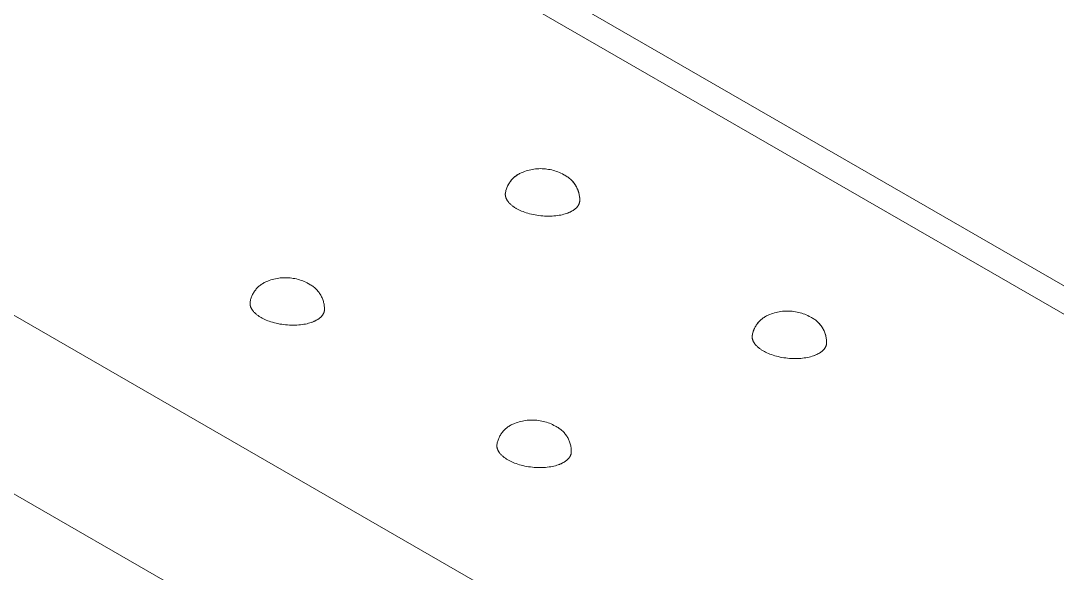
# Model space of a CAD drawing. Header units: inches. Extents: x -9 to 187, y -3 to 135.
# Drawn here: x 169.53 to 176.19, y 45.23 to 48.79 of the extents above; entities that cross this region are included whole.
import ezdxf

# ---------------------------------------------------------------- set-up
doc = ezdxf.new("R2010")
doc.units = ezdxf.units.IN
doc.layers.add('ZANO_R', color=7, linetype='Continuous', lineweight=0)

msp = doc.modelspace()

# ---------------------------------------------------------------- linework, layer by layer
at = {"layer": 'ZANO_R'}
for p, q in [((152.40621, 60.84104), (179.415, 45.24751)), ((179.2883, 45.13753), (152.27951, 60.73106)), ((148.39126, 59.07503), (175.40004, 43.4815)), ((148.21843, 58.02601), (175.22721, 42.43248)), ((172.77013, 47.81878), (172.78002, 47.82218)), ((172.77013, 47.81878), (172.78002, 47.82218)), ((172.78002, 47.82218), (172.79003, 47.82524)), ((172.78002, 47.82218), (172.79003, 47.82524)), ((172.79003, 47.82524), (172.80014, 47.82795)), ((172.79003, 47.82524), (172.80014, 47.82795)), ((172.80014, 47.82795), (172.81034, 47.8303)), ((172.80014, 47.82795), (172.81034, 47.8303)), ((172.81034, 47.8303), (172.82061, 47.83231)), ((172.81034, 47.8303), (172.82061, 47.83231)), ((172.82061, 47.83231), (172.83094, 47.83396)), ((172.82061, 47.83231), (172.83094, 47.83396)), ((172.83094, 47.83396), (172.84132, 47.83525)), ((172.83094, 47.83396), (172.84132, 47.83525)), ((172.84132, 47.83525), (172.85175, 47.83619)), ((172.84132, 47.83525), (172.85175, 47.83619)), ((172.85175, 47.83619), (172.8622, 47.83677)), ((172.85175, 47.83619), (172.8622, 47.83677)), ((172.8622, 47.83677), (172.87266, 47.83698)), ((172.8622, 47.83677), (172.87266, 47.83698)), ((172.87266, 47.83698), (172.88312, 47.83684)), ((172.87266, 47.83698), (172.88312, 47.83684)), ((172.88312, 47.83684), (172.89357, 47.83633)), ((172.88312, 47.83684), (172.89357, 47.83633)), ((172.89357, 47.83633), (172.904, 47.83547)), ((172.89357, 47.83633), (172.904, 47.83547)), ((172.904, 47.83547), (172.9144, 47.83424)), ((172.904, 47.83547), (172.9144, 47.83424)), ((172.9144, 47.83424), (172.92474, 47.83266)), ((172.9144, 47.83424), (172.92474, 47.83266)), ((172.92474, 47.83266), (172.93502, 47.83072)), ((172.92474, 47.83266), (172.93502, 47.83072)), ((172.93502, 47.83072), (172.94523, 47.82843)), ((172.93502, 47.83072), (172.94523, 47.82843)), ((172.94523, 47.82843), (172.95536, 47.82579)), ((172.94523, 47.82843), (172.95536, 47.82579)), ((172.95536, 47.82579), (172.96539, 47.82281)), ((172.95536, 47.82579), (172.96539, 47.82281)), ((172.96539, 47.82281), (172.97531, 47.81948)), ((172.96539, 47.82281), (172.97531, 47.81948)), ((172.67585, 47.75013), (172.67936, 47.75502)), ((172.67617, 47.75058), (172.67968, 47.75542)), ((172.67936, 47.75502), (172.68304, 47.75978)), ((172.67968, 47.75542), (172.68335, 47.76015)), ((172.68304, 47.75978), (172.68688, 47.76441)), ((172.68335, 47.76015), (172.68718, 47.76474)), ((172.68688, 47.76441), (172.69087, 47.76891)), ((172.68718, 47.76474), (172.69117, 47.76921)), ((172.69087, 47.76891), (172.69502, 47.77326)), ((172.69117, 47.76921), (172.69531, 47.77353)), ((172.69502, 47.77326), (172.69931, 47.77747)), ((172.69531, 47.77353), (172.69959, 47.77771)), ((172.69931, 47.77747), (172.70375, 47.78153)), ((172.69959, 47.77771), (172.70402, 47.78174)), ((172.70375, 47.78153), (172.70833, 47.78544)), ((172.70402, 47.78174), (172.70857, 47.78562)), ((172.70833, 47.78544), (172.71303, 47.78919)), ((172.70857, 47.78562), (172.71326, 47.78934)), ((172.71303, 47.78919), (172.71787, 47.79277)), ((172.71326, 47.78934), (172.71808, 47.79289)), ((172.71787, 47.79277), (172.72282, 47.79618)), ((172.71808, 47.79289), (172.72301, 47.79628)), ((172.72282, 47.79618), (172.72789, 47.79942)), ((172.72301, 47.79628), (172.72805, 47.7995)), ((172.72789, 47.79942), (172.73306, 47.80249)), ((172.72805, 47.7995), (172.7332, 47.80255)), ((172.73306, 47.80249), (172.73834, 47.80537)), ((172.7332, 47.80255), (172.73846, 47.80542)), ((172.73834, 47.80537), (172.74372, 47.80807)), ((172.73846, 47.80542), (172.7438, 47.8081)), ((172.74372, 47.80807), (172.74918, 47.81059)), ((172.7438, 47.8081), (172.74924, 47.81061)), ((172.74918, 47.81059), (172.75473, 47.81291)), ((172.74924, 47.81061), (172.75476, 47.81292)), ((172.75473, 47.81291), (172.76035, 47.81505)), ((172.75476, 47.81292), (172.76035, 47.81505)), ((172.76035, 47.81505), (172.77013, 47.81878)), ((172.76035, 47.81505), (172.77013, 47.81878)), ((172.97531, 47.81948), (172.98511, 47.81581)), ((172.97531, 47.81948), (172.98511, 47.81581)), ((172.98511, 47.81581), (172.99478, 47.8118)), ((172.98511, 47.81581), (172.99478, 47.8118)), ((172.99478, 47.8118), (173.0043, 47.80746)), ((172.99478, 47.8118), (173.0043, 47.80746)), ((173.0043, 47.80746), (173.01367, 47.8028)), ((173.0043, 47.80746), (173.01367, 47.8028)), ((173.01367, 47.8028), (173.02287, 47.79782)), ((173.01367, 47.8028), (173.02287, 47.79782)), ((173.02287, 47.79782), (173.02853, 47.79493)), ((173.02287, 47.79782), (173.02847, 47.79495)), ((173.02847, 47.79495), (173.03397, 47.79189)), ((173.02853, 47.79493), (173.03409, 47.79184)), ((173.03397, 47.79189), (173.03936, 47.78864)), ((173.03409, 47.79184), (173.03954, 47.78856)), ((173.03936, 47.78864), (173.04463, 47.78521)), ((173.03954, 47.78856), (173.04486, 47.7851)), ((173.04463, 47.78521), (173.04979, 47.7816)), ((173.04486, 47.7851), (173.05007, 47.78145)), ((173.04979, 47.7816), (173.05481, 47.77782)), ((173.05007, 47.78145), (173.05514, 47.77762)), ((173.05481, 47.77782), (173.0597, 47.77386)), ((173.05514, 47.77762), (173.06008, 47.77361)), ((173.0597, 47.77386), (173.06446, 47.76974)), ((173.06008, 47.77361), (173.06487, 47.76944)), ((173.06446, 47.76974), (173.06907, 47.76546)), ((173.06487, 47.76944), (173.06952, 47.7651)), ((173.06907, 47.76546), (173.07353, 47.76102)), ((173.06952, 47.7651), (173.07401, 47.7606)), ((173.07353, 47.76102), (173.07783, 47.75643)), ((173.07401, 47.7606), (173.07834, 47.75595)), ((173.07783, 47.75643), (173.08197, 47.7517)), ((173.07834, 47.75595), (173.08251, 47.75115)), ((172.64796, 47.68411), (172.64922, 47.68999)), ((172.6481, 47.68502), (172.64938, 47.69086)), ((172.64922, 47.68999), (172.65068, 47.69582)), ((172.64938, 47.69086), (172.65087, 47.69666)), ((172.65068, 47.69582), (172.65233, 47.70161)), ((172.65087, 47.69666), (172.65255, 47.7024)), ((172.65233, 47.70161), (172.65419, 47.70733)), ((172.65255, 47.7024), (172.65443, 47.70808)), ((172.65419, 47.70733), (172.65624, 47.71298)), ((172.65443, 47.70808), (172.6565, 47.7137)), ((172.65624, 47.71298), (172.65848, 47.71856)), ((172.6565, 47.7137), (172.65876, 47.71924)), ((172.65848, 47.71856), (172.66092, 47.72407)), ((172.65876, 47.71924), (172.66121, 47.7247)), ((172.66092, 47.72407), (172.66354, 47.72948)), ((172.66121, 47.7247), (172.66384, 47.73007)), ((172.66354, 47.72948), (172.66635, 47.7348)), ((172.66384, 47.73007), (172.66666, 47.73535)), ((172.66635, 47.7348), (172.66934, 47.74002)), ((172.66666, 47.73535), (172.66965, 47.74054)), ((172.66934, 47.74002), (172.67251, 47.74513)), ((172.66965, 47.74054), (172.67283, 47.74561)), ((172.67251, 47.74513), (172.67585, 47.75013)), ((172.67283, 47.74561), (172.67617, 47.75058)), ((173.08197, 47.7517), (173.08595, 47.74682)), ((173.08251, 47.75115), (173.0865, 47.7462)), ((173.08595, 47.74682), (173.08976, 47.74181)), ((173.0865, 47.7462), (173.09032, 47.74112)), ((173.08976, 47.74181), (173.09339, 47.73668)), ((173.09032, 47.74112), (173.09397, 47.73591)), ((173.09339, 47.73668), (173.09685, 47.73142)), ((173.09397, 47.73591), (173.09742, 47.73058)), ((173.09685, 47.73142), (173.10012, 47.72604)), ((173.09742, 47.73058), (173.10069, 47.72513)), ((173.10012, 47.72604), (173.1032, 47.72056)), ((173.10069, 47.72513), (173.10377, 47.71957)), ((173.1032, 47.72056), (173.1061, 47.71497)), ((173.10377, 47.71957), (173.10665, 47.7139)), ((173.1061, 47.71497), (173.1088, 47.70929)), ((173.10665, 47.7139), (173.10933, 47.70814)), ((173.1088, 47.70929), (173.1113, 47.70352)), ((173.10933, 47.70814), (173.11181, 47.70228)), ((173.1113, 47.70352), (173.1136, 47.69766)), ((173.11181, 47.70228), (173.11409, 47.69635)), ((173.1136, 47.69766), (173.1157, 47.69173)), ((173.11409, 47.69635), (173.11615, 47.69034)), ((173.1157, 47.69173), (173.1176, 47.68573)), ((173.11615, 47.69034), (173.11801, 47.68426)), ((172.64658, 47.67156), (172.64659, 47.67322)), ((172.64661, 47.6699), (172.64658, 47.67156)), ((172.64659, 47.67322), (172.64665, 47.67488)), ((172.64669, 47.66823), (172.64661, 47.6699)), ((172.64665, 47.67488), (172.64676, 47.67654)), ((172.64681, 47.66656), (172.64669, 47.66823)), ((172.64676, 47.67654), (172.64691, 47.67818)), ((172.64698, 47.66489), (172.64681, 47.66656)), ((172.64691, 47.67818), (172.64796, 47.68411)), ((172.6472, 47.66321), (172.64698, 47.66489)), ((172.64701, 47.67913), (172.6481, 47.68502)), ((172.64746, 47.66153), (172.6472, 47.66321)), ((172.64776, 47.65986), (172.64746, 47.66153)), ((172.64811, 47.65818), (172.64776, 47.65986)), ((172.64851, 47.6565), (172.64811, 47.65818)), ((172.64895, 47.65483), (172.64851, 47.6565)), ((172.64943, 47.65315), (172.64895, 47.65483)), ((172.64996, 47.65148), (172.64943, 47.65315)), ((172.65053, 47.64981), (172.64996, 47.65148)), ((172.65115, 47.64814), (172.65053, 47.64981)), ((172.65181, 47.64648), (172.65115, 47.64814)), ((172.65251, 47.64482), (172.65181, 47.64648)), ((172.65326, 47.64316), (172.65251, 47.64482)), ((172.65405, 47.6415), (172.65326, 47.64316)), ((172.65487, 47.63986), (172.65405, 47.6415)), ((172.65574, 47.63821), (172.65487, 47.63986)), ((172.65666, 47.63658), (172.65574, 47.63821)), ((172.65761, 47.63495), (172.65666, 47.63658)), ((172.6586, 47.63332), (172.65761, 47.63495)), ((172.65963, 47.6317), (172.6586, 47.63332)), ((172.6607, 47.63009), (172.65963, 47.6317)), ((172.6618, 47.62849), (172.6607, 47.63009)), ((172.66295, 47.6269), (172.6618, 47.62849)), ((172.66413, 47.62531), (172.66295, 47.6269)), ((172.6666, 47.62217), (172.66413, 47.62531)), ((172.66921, 47.61907), (172.6666, 47.62217)), ((173.1176, 47.68573), (173.11928, 47.67967)), ((173.11801, 47.68426), (173.11965, 47.67812)), ((173.11928, 47.67967), (173.12076, 47.67356)), ((173.11965, 47.67812), (173.12107, 47.67192)), ((173.12076, 47.67356), (173.12203, 47.66739)), ((173.12107, 47.67192), (173.12228, 47.66568)), ((173.12203, 47.66739), (173.12308, 47.66119)), ((173.12228, 47.66568), (173.12327, 47.6594)), ((173.12308, 47.66119), (173.12392, 47.65495)), ((173.12327, 47.6594), (173.12404, 47.65309)), ((173.12402, 47.622), (173.12372, 47.62059)), ((173.12392, 47.65495), (173.12454, 47.64869)), ((173.1243, 47.62342), (173.12402, 47.622)), ((173.12404, 47.65309), (173.12459, 47.64676)), ((173.12453, 47.62484), (173.1243, 47.62342)), ((173.12474, 47.62627), (173.12453, 47.62484)), ((173.12454, 47.64869), (173.12495, 47.64242)), ((173.12459, 47.64676), (173.12492, 47.64041)), ((173.12491, 47.6277), (173.12474, 47.62627)), ((173.12502, 47.63405), (173.12491, 47.6277)), ((173.12492, 47.64041), (173.12502, 47.63405)), ((173.12495, 47.64242), (173.12514, 47.63613)), ((173.12514, 47.63613), (173.12512, 47.62983)), ((172.67196, 47.616), (172.66921, 47.61907)), ((172.67483, 47.61299), (172.67196, 47.616)), ((172.67783, 47.61001), (172.67483, 47.61299)), ((172.68095, 47.60709), (172.67783, 47.61001)), ((172.68418, 47.60422), (172.68095, 47.60709)), ((172.68752, 47.6014), (172.68418, 47.60422)), ((172.69096, 47.59863), (172.68752, 47.6014)), ((172.6945, 47.59592), (172.69096, 47.59863)), ((172.69813, 47.59327), (172.6945, 47.59592)), ((172.70183, 47.59068), (172.69813, 47.59327)), ((172.70562, 47.58815), (172.70183, 47.59068)), ((172.70948, 47.58568), (172.70562, 47.58815)), ((172.7134, 47.58327), (172.70948, 47.58568)), ((172.71739, 47.58092), (172.7134, 47.58327)), ((172.72513, 47.57662), (172.71739, 47.58092)), ((172.73334, 47.57239), (172.72513, 47.57662)), ((172.742, 47.56827), (172.73334, 47.57239)), ((172.75112, 47.56427), (172.742, 47.56827)), ((172.76068, 47.5604), (172.75112, 47.56427)), ((172.77065, 47.5567), (172.76068, 47.5604)), ((172.78102, 47.55318), (172.77065, 47.5567)), ((173.05585, 47.55483), (173.05206, 47.55325)), ((173.05929, 47.55634), (173.05585, 47.55483)), ((173.06269, 47.5579), (173.05929, 47.55634)), ((173.06604, 47.55952), (173.06269, 47.5579)), ((173.06934, 47.56119), (173.06604, 47.55952)), ((173.07258, 47.56292), (173.06934, 47.56119)), ((173.07576, 47.5647), (173.07258, 47.56292)), ((173.07887, 47.56654), (173.07576, 47.5647)), ((173.08192, 47.56843), (173.07887, 47.56654)), ((173.08489, 47.57038), (173.08192, 47.56843)), ((173.08778, 47.57238), (173.08489, 47.57038)), ((173.09059, 47.57443), (173.08778, 47.57238)), ((173.09332, 47.57653), (173.09059, 47.57443)), ((173.09596, 47.57869), (173.09332, 47.57653)), ((173.09851, 47.58089), (173.09596, 47.57869)), ((173.10096, 47.58315), (173.09851, 47.58089)), ((173.10331, 47.58545), (173.10096, 47.58315)), ((173.10556, 47.58781), (173.10331, 47.58545)), ((173.1077, 47.59021), (173.10556, 47.58781)), ((173.10873, 47.59142), (173.1077, 47.59021)), ((173.10973, 47.59265), (173.10873, 47.59142)), ((173.11071, 47.59389), (173.10973, 47.59265)), ((173.11165, 47.59513), (173.11071, 47.59389)), ((173.11257, 47.59639), (173.11165, 47.59513)), ((173.11345, 47.59766), (173.11257, 47.59639)), ((173.11431, 47.59894), (173.11345, 47.59766)), ((173.11514, 47.60023), (173.11431, 47.59894)), ((173.11593, 47.60153), (173.11514, 47.60023)), ((173.1167, 47.60284), (173.11593, 47.60153)), ((173.11743, 47.60416), (173.1167, 47.60284)), ((173.11814, 47.60548), (173.11743, 47.60416)), ((173.11881, 47.60682), (173.11814, 47.60548)), ((173.11945, 47.60816), (173.11881, 47.60682)), ((173.12005, 47.60951), (173.11945, 47.60816)), ((173.12063, 47.61087), (173.12005, 47.60951)), ((173.12117, 47.61224), (173.12063, 47.61087)), ((173.12168, 47.61361), (173.12117, 47.61224)), ((173.12215, 47.61499), (173.12168, 47.61361)), ((173.12259, 47.61638), (173.12215, 47.61499)), ((173.123, 47.61778), (173.12259, 47.61638)), ((173.12338, 47.61918), (173.123, 47.61778)), ((173.12372, 47.62059), (173.12338, 47.61918)), ((172.79177, 47.54986), (172.78102, 47.55318)), ((172.80286, 47.54676), (172.79177, 47.54986)), ((172.81426, 47.5439), (172.80286, 47.54676)), ((172.82594, 47.5413), (172.81426, 47.5439)), ((172.83785, 47.53897), (172.82594, 47.5413)), ((172.84994, 47.53693), (172.83785, 47.53897)), ((172.86219, 47.53519), (172.84994, 47.53693)), ((172.87452, 47.53375), (172.86219, 47.53519)), ((172.88691, 47.53264), (172.87452, 47.53375)), ((172.89929, 47.53184), (172.88691, 47.53264)), ((172.91162, 47.53137), (172.89929, 47.53184)), ((172.92385, 47.53123), (172.91162, 47.53137)), ((172.93593, 47.53141), (172.92385, 47.53123)), ((172.94781, 47.5319), (172.93593, 47.53141)), ((172.95946, 47.53271), (172.94781, 47.5319)), ((172.97083, 47.53381), (172.95946, 47.53271)), ((172.98188, 47.53521), (172.97083, 47.53381)), ((172.99259, 47.53687), (172.98188, 47.53521)), ((173.00292, 47.5388), (172.99259, 47.53687)), ((173.01284, 47.54097), (173.00292, 47.5388)), ((173.02234, 47.54336), (173.01284, 47.54097)), ((173.03141, 47.54596), (173.02234, 47.54336)), ((173.04002, 47.54875), (173.03141, 47.54596)), ((173.04415, 47.55021), (173.04002, 47.54875)), ((173.04816, 47.55171), (173.04415, 47.55021)), ((173.05206, 47.55325), (173.04816, 47.55171)), ((171.06803, 47.0843), (171.07274, 47.08805)), ((171.07274, 47.08805), (171.07757, 47.09163)), ((171.07757, 47.09163), (171.08252, 47.09504)), ((171.08252, 47.09504), (171.08759, 47.09828)), ((171.08759, 47.09828), (171.09277, 47.10135)), ((171.09277, 47.10135), (171.09805, 47.10423)), ((171.09805, 47.10423), (171.10342, 47.10694)), ((171.10342, 47.10694), (171.10888, 47.10945)), ((171.10888, 47.10945), (171.11443, 47.11178)), ((171.11443, 47.11178), (171.12006, 47.11391)), ((171.12006, 47.11391), (171.12983, 47.11765)), ((171.12983, 47.11765), (171.13973, 47.12104)), ((171.13973, 47.12104), (171.14974, 47.1241)), ((171.14974, 47.1241), (171.15984, 47.12681)), ((171.15984, 47.12681), (171.17004, 47.12917)), ((171.17004, 47.12917), (171.18031, 47.13117)), ((171.18031, 47.13117), (171.19064, 47.13282)), ((171.19064, 47.13282), (171.20103, 47.13412)), ((171.20103, 47.13412), (171.21145, 47.13505)), ((171.21145, 47.13505), (171.2219, 47.13563)), ((171.2219, 47.13563), (171.23236, 47.13584)), ((171.23236, 47.13584), (171.24282, 47.1357)), ((171.24282, 47.1357), (171.25328, 47.13519)), ((171.25328, 47.13519), (171.26371, 47.13433)), ((171.26371, 47.13433), (171.2741, 47.1331)), ((171.2741, 47.1331), (171.28444, 47.13152)), ((171.28444, 47.13152), (171.29473, 47.12959)), ((171.29473, 47.12959), (171.30494, 47.1273)), ((171.30494, 47.1273), (171.31506, 47.12466)), ((171.31506, 47.12466), (171.32509, 47.12167)), ((171.32509, 47.12167), (171.33501, 47.11834)), ((171.33501, 47.11834), (171.34481, 47.11467)), ((171.34481, 47.11467), (171.35448, 47.11066)), ((171.35448, 47.11066), (171.364, 47.10632)), ((171.364, 47.10632), (171.37337, 47.10166)), ((171.37337, 47.10166), (171.38257, 47.09668)), ((171.38257, 47.09668), (171.38824, 47.09379)), ((171.38824, 47.09379), (171.39379, 47.0907)), ((171.39379, 47.0907), (171.39924, 47.08742)), ((171.01819, 47.01743), (171.02062, 47.02293)), ((171.02062, 47.02293), (171.02325, 47.02834)), ((171.02325, 47.02834), (171.02605, 47.03366)), ((171.02605, 47.03366), (171.02904, 47.03888)), ((171.02904, 47.03888), (171.03221, 47.04399)), ((171.03221, 47.04399), (171.03555, 47.049)), ((171.03555, 47.049), (171.03906, 47.05388)), ((171.03906, 47.05388), (171.04274, 47.05864)), ((171.04274, 47.05864), (171.04658, 47.06327)), ((171.04658, 47.06327), (171.05057, 47.06777)), ((171.05057, 47.06777), (171.05472, 47.07213)), ((171.05472, 47.07213), (171.05902, 47.07634)), ((171.05902, 47.07634), (171.06346, 47.0804)), ((171.06346, 47.0804), (171.06803, 47.0843)), ((171.39924, 47.08742), (171.40457, 47.08396)), ((171.40457, 47.08396), (171.40977, 47.08031)), ((171.40977, 47.08031), (171.41484, 47.07648)), ((171.41484, 47.07648), (171.41978, 47.07247)), ((171.41978, 47.07247), (171.42457, 47.0683)), ((171.42457, 47.0683), (171.42922, 47.06396)), ((171.42922, 47.06396), (171.43371, 47.05946)), ((171.43371, 47.05946), (171.43804, 47.05481)), ((171.43804, 47.05481), (171.44221, 47.05001)), ((171.44221, 47.05001), (171.44621, 47.04507)), ((171.44621, 47.04507), (171.45003, 47.03999)), ((171.45003, 47.03999), (171.45367, 47.03478)), ((171.45367, 47.03478), (171.45713, 47.02944)), ((171.45713, 47.02944), (171.4604, 47.02399)), ((171.4604, 47.02399), (171.46347, 47.01843)), ((171.0063, 46.97209), (171.00628, 46.97043)), ((171.00628, 46.97043), (171.00631, 46.96876)), ((171.00636, 46.97374), (171.0063, 46.97209)), ((171.00631, 46.96876), (171.00639, 46.96709)), ((171.00646, 46.9754), (171.00636, 46.97374)), ((171.00639, 46.96709), (171.00652, 46.96542)), ((171.00661, 46.97705), (171.00646, 46.9754)), ((171.00652, 46.96542), (171.00669, 46.96375)), ((171.00661, 46.97705), (171.00767, 46.98297)), ((171.00669, 46.96375), (171.0069, 46.96207)), ((171.0069, 46.96207), (171.00716, 46.9604)), ((171.00716, 46.9604), (171.00747, 46.95872)), ((171.00747, 46.95872), (171.00782, 46.95704)), ((171.00767, 46.98297), (171.00892, 46.98885)), ((171.00782, 46.95704), (171.00821, 46.95537)), ((171.00821, 46.95537), (171.00865, 46.95369)), ((171.00892, 46.98885), (171.01038, 46.99469)), ((171.01038, 46.99469), (171.01204, 47.00047)), ((171.01204, 47.00047), (171.01389, 47.00619)), ((171.01389, 47.00619), (171.01594, 47.01185)), ((171.01594, 47.01185), (171.01819, 47.01743)), ((171.46347, 47.01843), (171.46636, 47.01276)), ((171.46636, 47.01276), (171.46904, 47.007)), ((171.46904, 47.007), (171.47152, 47.00115)), ((171.47152, 47.00115), (171.47379, 46.99521)), ((171.47379, 46.99521), (171.47585, 46.9892)), ((171.47585, 46.9892), (171.47771, 46.98312)), ((171.47771, 46.98312), (171.47935, 46.97698)), ((171.47935, 46.97698), (171.48077, 46.97078)), ((171.48077, 46.97078), (171.48198, 46.96454)), ((171.48198, 46.96454), (171.48297, 46.95826)), ((171.48297, 46.95826), (171.48374, 46.95195)), ((171.00865, 46.95369), (171.00914, 46.95202)), ((171.00914, 46.95202), (171.00967, 46.95034)), ((171.00967, 46.95034), (171.01024, 46.94867)), ((171.01024, 46.94867), (171.01085, 46.947)), ((171.01085, 46.947), (171.01151, 46.94534)), ((171.01151, 46.94534), (171.01222, 46.94368)), ((171.01222, 46.94368), (171.01296, 46.94202)), ((171.01296, 46.94202), (171.01375, 46.94037)), ((171.01375, 46.94037), (171.01458, 46.93872)), ((171.01458, 46.93872), (171.01545, 46.93708)), ((171.01545, 46.93708), (171.01636, 46.93544)), ((171.01636, 46.93544), (171.01731, 46.93381)), ((171.01731, 46.93381), (171.0183, 46.93218)), ((171.0183, 46.93218), (171.01933, 46.93057)), ((171.01933, 46.93057), (171.0204, 46.92896)), ((171.0204, 46.92896), (171.02151, 46.92736)), ((171.02151, 46.92736), (171.02265, 46.92576)), ((171.02265, 46.92576), (171.02383, 46.92418)), ((171.02383, 46.92418), (171.0263, 46.92103)), ((171.0263, 46.92103), (171.02891, 46.91793)), ((171.02891, 46.91793), (171.03166, 46.91487)), ((171.03166, 46.91487), (171.03454, 46.91185)), ((171.03454, 46.91185), (171.03754, 46.90888)), ((171.03754, 46.90888), (171.04066, 46.90595)), ((171.04066, 46.90595), (171.04389, 46.90308)), ((171.04389, 46.90308), (171.04723, 46.90026)), ((171.04723, 46.90026), (171.05067, 46.8975)), ((171.05067, 46.8975), (171.0542, 46.89479)), ((171.0542, 46.89479), (171.05783, 46.89214)), ((171.05783, 46.89214), (171.06154, 46.88954)), ((171.06154, 46.88954), (171.06532, 46.88701)), ((171.46526, 46.88667), (171.4674, 46.88907)), ((171.4674, 46.88907), (171.46843, 46.89028)), ((171.46843, 46.89028), (171.46944, 46.89151)), ((171.46944, 46.89151), (171.47041, 46.89275)), ((171.47041, 46.89275), (171.47135, 46.894)), ((171.47135, 46.894), (171.47227, 46.89526)), ((171.47227, 46.89526), (171.47316, 46.89653)), ((171.47316, 46.89653), (171.47401, 46.89781)), ((171.47401, 46.89781), (171.47484, 46.89909)), ((171.47484, 46.89909), (171.47564, 46.90039)), ((171.47564, 46.90039), (171.4764, 46.9017)), ((171.4764, 46.9017), (171.47714, 46.90302)), ((171.47714, 46.90302), (171.47784, 46.90434)), ((171.47784, 46.90434), (171.47851, 46.90568)), ((171.47851, 46.90568), (171.47915, 46.90702)), ((171.47915, 46.90702), (171.47976, 46.90837)), ((171.47976, 46.90837), (171.48033, 46.90973)), ((171.48033, 46.90973), (171.48087, 46.9111)), ((171.48087, 46.9111), (171.48138, 46.91248)), ((171.48138, 46.91248), (171.48186, 46.91386)), ((171.48186, 46.91386), (171.4823, 46.91524)), ((171.4823, 46.91524), (171.48271, 46.91664)), ((171.48271, 46.91664), (171.48308, 46.91804)), ((171.48308, 46.91804), (171.48342, 46.91945)), ((171.48342, 46.91945), (171.48373, 46.92086)), ((171.48373, 46.92086), (171.484, 46.92228)), ((171.48374, 46.95195), (171.48429, 46.94562)), ((171.484, 46.92228), (171.48424, 46.9237)), ((171.48424, 46.9237), (171.48444, 46.92513)), ((171.48429, 46.94562), (171.48462, 46.93927)), ((171.48444, 46.92513), (171.48461, 46.92656)), ((171.48473, 46.93292), (171.48461, 46.92656)), ((171.48462, 46.93927), (171.48473, 46.93292)), ((174.31915, 46.88676), (174.32443, 46.88964)), ((174.31929, 46.88682), (174.32454, 46.88969)), ((174.32443, 46.88964), (174.3298, 46.89235)), ((174.32454, 46.88969), (174.32989, 46.89238)), ((174.3298, 46.89235), (174.33527, 46.89486)), ((174.32989, 46.89238), (174.33533, 46.89488)), ((174.33527, 46.89486), (174.34082, 46.89719)), ((174.33533, 46.89488), (174.34085, 46.89719)), ((174.34082, 46.89719), (174.34644, 46.89932)), ((174.34085, 46.89719), (174.34644, 46.89932)), ((174.34644, 46.89932), (174.35621, 46.90306)), ((174.34644, 46.89932), (174.35621, 46.90306)), ((174.35621, 46.90306), (174.36611, 46.90645)), ((174.35621, 46.90306), (174.36611, 46.90645)), ((174.36611, 46.90645), (174.37612, 46.90951)), ((174.36611, 46.90645), (174.37612, 46.90951)), ((174.37612, 46.90951), (174.38623, 46.91222)), ((174.37612, 46.90951), (174.38623, 46.91222)), ((174.38623, 46.91222), (174.39642, 46.91458)), ((174.38623, 46.91222), (174.39642, 46.91458)), ((174.39642, 46.91458), (174.40669, 46.91658)), ((174.39642, 46.91458), (174.40669, 46.91658)), ((174.40669, 46.91658), (174.41703, 46.91823)), ((174.40669, 46.91658), (174.41703, 46.91823)), ((174.41703, 46.91823), (174.42741, 46.91953)), ((174.41703, 46.91823), (174.42741, 46.91953)), ((174.42741, 46.91953), (174.43783, 46.92046)), ((174.42741, 46.91953), (174.43783, 46.92046)), ((174.43783, 46.92046), (174.44828, 46.92104)), ((174.43783, 46.92046), (174.44828, 46.92104)), ((174.44828, 46.92104), (174.45875, 46.92125)), ((174.44828, 46.92104), (174.45875, 46.92125)), ((174.45875, 46.92125), (174.46921, 46.92111)), ((174.45875, 46.92125), (174.46921, 46.92111)), ((174.46921, 46.92111), (174.47966, 46.9206)), ((174.46921, 46.92111), (174.47966, 46.9206)), ((174.47966, 46.9206), (174.49009, 46.91974)), ((174.47966, 46.9206), (174.49009, 46.91974)), ((174.49009, 46.91974), (174.50048, 46.91851)), ((174.49009, 46.91974), (174.50048, 46.91851)), ((174.50048, 46.91851), (174.51083, 46.91693)), ((174.50048, 46.91851), (174.51083, 46.91693)), ((174.51083, 46.91693), (174.52111, 46.915)), ((174.51083, 46.91693), (174.52111, 46.915)), ((174.52111, 46.915), (174.53132, 46.91271)), ((174.52111, 46.915), (174.53132, 46.91271)), ((174.53132, 46.91271), (174.54145, 46.91007)), ((174.53132, 46.91271), (174.54145, 46.91007)), ((174.54145, 46.91007), (174.55148, 46.90708)), ((174.54145, 46.91007), (174.55148, 46.90708)), ((174.55148, 46.90708), (174.5614, 46.90375)), ((174.55148, 46.90708), (174.5614, 46.90375)), ((174.5614, 46.90375), (174.5712, 46.90008)), ((174.5614, 46.90375), (174.5712, 46.90008)), ((174.5712, 46.90008), (174.58086, 46.89607)), ((174.5712, 46.90008), (174.58086, 46.89607)), ((174.58086, 46.89607), (174.59039, 46.89173)), ((174.58086, 46.89607), (174.59039, 46.89173)), ((174.59039, 46.89173), (174.59976, 46.88707)), ((174.59039, 46.89173), (174.59976, 46.88707)), ((171.06532, 46.88701), (171.06918, 46.88454)), ((171.06918, 46.88454), (171.0731, 46.88213)), ((171.0731, 46.88213), (171.07709, 46.87978)), ((171.07709, 46.87978), (171.08483, 46.87548)), ((171.08483, 46.87548), (171.09304, 46.87126)), ((171.09304, 46.87126), (171.10171, 46.86713)), ((171.10171, 46.86713), (171.11082, 46.86313)), ((171.11082, 46.86313), (171.12038, 46.85927)), ((171.12038, 46.85927), (171.13035, 46.85556)), ((171.13035, 46.85556), (171.14073, 46.85204)), ((171.14073, 46.85204), (171.15147, 46.84872)), ((171.15147, 46.84872), (171.16257, 46.84562)), ((171.16257, 46.84562), (171.17397, 46.84276)), ((171.17397, 46.84276), (171.18564, 46.84016)), ((171.18564, 46.84016), (171.19755, 46.83783)), ((171.19755, 46.83783), (171.20965, 46.83579)), ((171.20965, 46.83579), (171.22189, 46.83405)), ((171.22189, 46.83405), (171.23423, 46.83261)), ((171.23423, 46.83261), (171.24661, 46.8315)), ((171.24661, 46.8315), (171.25899, 46.83071)), ((171.25899, 46.83071), (171.27132, 46.83024)), ((171.27132, 46.83024), (171.28355, 46.83009)), ((171.28355, 46.83009), (171.29563, 46.83027)), ((171.29563, 46.83027), (171.30752, 46.83077)), ((171.30752, 46.83077), (171.31916, 46.83157)), ((171.31916, 46.83157), (171.33053, 46.83268)), ((171.33053, 46.83268), (171.34158, 46.83407)), ((171.34158, 46.83407), (171.35229, 46.83573)), ((171.35229, 46.83573), (171.36262, 46.83766)), ((171.36262, 46.83766), (171.37254, 46.83983)), ((171.37254, 46.83983), (171.38205, 46.84222)), ((171.38205, 46.84222), (171.39111, 46.84482)), ((171.39111, 46.84482), (171.39972, 46.84762)), ((171.39972, 46.84762), (171.40385, 46.84908)), ((171.40385, 46.84908), (171.40787, 46.85058)), ((171.40787, 46.85058), (171.41177, 46.85212)), ((171.41177, 46.85212), (171.41555, 46.85369)), ((171.41555, 46.85369), (171.419, 46.8552)), ((171.419, 46.8552), (171.4224, 46.85676)), ((171.4224, 46.85676), (171.42575, 46.85838)), ((171.42575, 46.85838), (171.42904, 46.86006)), ((171.42904, 46.86006), (171.43228, 46.86178)), ((171.43228, 46.86178), (171.43546, 46.86357)), ((171.43546, 46.86357), (171.43858, 46.8654)), ((171.43858, 46.8654), (171.44162, 46.8673)), ((171.44162, 46.8673), (171.44459, 46.86924)), ((171.44459, 46.86924), (171.44748, 46.87124)), ((171.44748, 46.87124), (171.4503, 46.87329)), ((171.4503, 46.87329), (171.45302, 46.8754)), ((171.45302, 46.8754), (171.45566, 46.87755)), ((171.45566, 46.87755), (171.45821, 46.87976)), ((171.45821, 46.87976), (171.46066, 46.88201)), ((171.46066, 46.88201), (171.46301, 46.88432)), ((171.46301, 46.88432), (171.46526, 46.88667)), ((174.25244, 46.81907), (174.25543, 46.82429)), ((174.25275, 46.81963), (174.25574, 46.82481)), ((174.25543, 46.82429), (174.25859, 46.8294)), ((174.25574, 46.82481), (174.25891, 46.82988)), ((174.25859, 46.8294), (174.26194, 46.83441)), ((174.25891, 46.82988), (174.26225, 46.83485)), ((174.26194, 46.83441), (174.26545, 46.83929)), ((174.26225, 46.83485), (174.26576, 46.83969)), ((174.26545, 46.83929), (174.26912, 46.84405)), ((174.26576, 46.83969), (174.26944, 46.84442)), ((174.26912, 46.84405), (174.27296, 46.84868)), ((174.26944, 46.84442), (174.27327, 46.84902)), ((174.27296, 46.84868), (174.27696, 46.85318)), ((174.27327, 46.84902), (174.27726, 46.85348)), ((174.27696, 46.85318), (174.28111, 46.85754)), ((174.27726, 46.85348), (174.2814, 46.8578)), ((174.28111, 46.85754), (174.2854, 46.86175)), ((174.2814, 46.8578), (174.28568, 46.86198)), ((174.2854, 46.86175), (174.28984, 46.86581)), ((174.28568, 46.86198), (174.2901, 46.86601)), ((174.28984, 46.86581), (174.29441, 46.86971)), ((174.2901, 46.86601), (174.29466, 46.86989)), ((174.29441, 46.86971), (174.29912, 46.87346)), ((174.29466, 46.86989), (174.29935, 46.87361)), ((174.29912, 46.87346), (174.30395, 46.87704)), ((174.29935, 46.87361), (174.30416, 46.87717)), ((174.30395, 46.87704), (174.30891, 46.88045)), ((174.30416, 46.87717), (174.30909, 46.88056)), ((174.30891, 46.88045), (174.31397, 46.88369)), ((174.30909, 46.88056), (174.31414, 46.88378)), ((174.31397, 46.88369), (174.31915, 46.88676)), ((174.31414, 46.88378), (174.31929, 46.88682)), ((174.59976, 46.88707), (174.60896, 46.88209)), ((174.59976, 46.88707), (174.60896, 46.88209)), ((174.60896, 46.88209), (174.61462, 46.8792)), ((174.60896, 46.88209), (174.61456, 46.87922)), ((174.61456, 46.87922), (174.62006, 46.87616)), ((174.61462, 46.8792), (174.62018, 46.87611)), ((174.62006, 46.87616), (174.62545, 46.87292)), ((174.62018, 46.87611), (174.62562, 46.87283)), ((174.62545, 46.87292), (174.63072, 46.86949)), ((174.62562, 46.87283), (174.63095, 46.86937)), ((174.63072, 46.86949), (174.63587, 46.86588)), ((174.63095, 46.86937), (174.63615, 46.86572)), ((174.63587, 46.86588), (174.6409, 46.86209)), ((174.63615, 46.86572), (174.64123, 46.86189)), ((174.6409, 46.86209), (174.64579, 46.85814)), ((174.64123, 46.86189), (174.64616, 46.85788)), ((174.64579, 46.85814), (174.65055, 46.85402)), ((174.64616, 46.85788), (174.65096, 46.85371)), ((174.65055, 46.85402), (174.65516, 46.84973)), ((174.65096, 46.85371), (174.6556, 46.84937)), ((174.65516, 46.84973), (174.65961, 46.84529)), ((174.6556, 46.84937), (174.6601, 46.84487)), ((174.65961, 46.84529), (174.66392, 46.8407)), ((174.6601, 46.84487), (174.66443, 46.84022)), ((174.66392, 46.8407), (174.66806, 46.83597)), ((174.66443, 46.84022), (174.66859, 46.83542)), ((174.66806, 46.83597), (174.67204, 46.8311)), ((174.66859, 46.83542), (174.67259, 46.83048)), ((174.67204, 46.8311), (174.67585, 46.82609)), ((174.67259, 46.83048), (174.67641, 46.8254)), ((174.67585, 46.82609), (174.67948, 46.82095)), ((174.67641, 46.8254), (174.68005, 46.82019)), ((174.23267, 46.75584), (174.23268, 46.7575)), ((174.2327, 46.75417), (174.23267, 46.75584)), ((174.23268, 46.7575), (174.23274, 46.75915)), ((174.23274, 46.75915), (174.23285, 46.76081)), ((174.23285, 46.76081), (174.233, 46.76246)), ((174.233, 46.76246), (174.23405, 46.76838)), ((174.2331, 46.7634), (174.23419, 46.76929)), ((174.23405, 46.76838), (174.23531, 46.77426)), ((174.23419, 46.76929), (174.23547, 46.77513)), ((174.23531, 46.77426), (174.23676, 46.7801)), ((174.23547, 46.77513), (174.23696, 46.78093)), ((174.23676, 46.7801), (174.23842, 46.78588)), ((174.23696, 46.78093), (174.23864, 46.78667)), ((174.23842, 46.78588), (174.24028, 46.7916)), ((174.23864, 46.78667), (174.24052, 46.79236)), ((174.24028, 46.7916), (174.24233, 46.79726)), ((174.24052, 46.79236), (174.24259, 46.79797)), ((174.24233, 46.79726), (174.24457, 46.80284)), ((174.24259, 46.79797), (174.24485, 46.80351)), ((174.24457, 46.80284), (174.24701, 46.80834)), ((174.24485, 46.80351), (174.2473, 46.80897)), ((174.24701, 46.80834), (174.24963, 46.81375)), ((174.2473, 46.80897), (174.24993, 46.81435)), ((174.24963, 46.81375), (174.25244, 46.81907)), ((174.24993, 46.81435), (174.25275, 46.81963)), ((174.67948, 46.82095), (174.68293, 46.81569)), ((174.68005, 46.82019), (174.68351, 46.81485)), ((174.68293, 46.81569), (174.68621, 46.81032)), ((174.68351, 46.81485), (174.68678, 46.8094)), ((174.68621, 46.81032), (174.68929, 46.80483)), ((174.68678, 46.8094), (174.68986, 46.80384)), ((174.68929, 46.80483), (174.69218, 46.79925)), ((174.68986, 46.80384), (174.69274, 46.79817)), ((174.69218, 46.79925), (174.69488, 46.79356)), ((174.69274, 46.79817), (174.69542, 46.79241)), ((174.69488, 46.79356), (174.69739, 46.78779)), ((174.69542, 46.79241), (174.6979, 46.78656)), ((174.69739, 46.78779), (174.69969, 46.78194)), ((174.6979, 46.78656), (174.70017, 46.78062)), ((174.69969, 46.78194), (174.70179, 46.776)), ((174.70017, 46.78062), (174.70224, 46.77461)), ((174.70179, 46.776), (174.70368, 46.77)), ((174.70224, 46.77461), (174.70409, 46.76853)), ((174.70368, 46.77), (174.70537, 46.76394)), ((174.70409, 46.76853), (174.70573, 46.76239)), ((174.70537, 46.76394), (174.70685, 46.75783)), ((174.70573, 46.76239), (174.70716, 46.75619)), ((174.70685, 46.75783), (174.70811, 46.75166)), ((174.70716, 46.75619), (174.70837, 46.74995)), ((174.23278, 46.7525), (174.2327, 46.75417)), ((174.2329, 46.75083), (174.23278, 46.7525)), ((174.23307, 46.74916), (174.2329, 46.75083)), ((174.23328, 46.74748), (174.23307, 46.74916)), ((174.23354, 46.74581), (174.23328, 46.74748)), ((174.23385, 46.74413), (174.23354, 46.74581)), ((174.2342, 46.74245), (174.23385, 46.74413)), ((174.2346, 46.74078), (174.2342, 46.74245)), ((174.23504, 46.7391), (174.2346, 46.74078)), ((174.23552, 46.73743), (174.23504, 46.7391)), ((174.23605, 46.73575), (174.23552, 46.73743)), ((174.23662, 46.73408), (174.23605, 46.73575)), ((174.23724, 46.73241), (174.23662, 46.73408)), ((174.2379, 46.73075), (174.23724, 46.73241)), ((174.2386, 46.72909), (174.2379, 46.73075)), ((174.23935, 46.72743), (174.2386, 46.72909)), ((174.24013, 46.72578), (174.23935, 46.72743)), ((174.24096, 46.72413), (174.24013, 46.72578)), ((174.24183, 46.72249), (174.24096, 46.72413)), ((174.24274, 46.72085), (174.24183, 46.72249)), ((174.24369, 46.71922), (174.24274, 46.72085)), ((174.24468, 46.71759), (174.24369, 46.71922)), ((174.24571, 46.71598), (174.24468, 46.71759)), ((174.24678, 46.71437), (174.24571, 46.71598)), ((174.24789, 46.71277), (174.24678, 46.71437)), ((174.24903, 46.71117), (174.24789, 46.71277)), ((174.25021, 46.70959), (174.24903, 46.71117)), ((174.25269, 46.70644), (174.25021, 46.70959)), ((174.2553, 46.70334), (174.25269, 46.70644)), ((174.25804, 46.70028), (174.2553, 46.70334)), ((174.26092, 46.69726), (174.25804, 46.70028)), ((174.26392, 46.69429), (174.26092, 46.69726)), ((174.26704, 46.69136), (174.26392, 46.69429)), ((174.27027, 46.68849), (174.26704, 46.69136)), ((174.27361, 46.68567), (174.27027, 46.68849)), ((174.70352, 46.68843), (174.70279, 46.68711)), ((174.70422, 46.68975), (174.70352, 46.68843)), ((174.70489, 46.69109), (174.70422, 46.68975)), ((174.70553, 46.69243), (174.70489, 46.69109)), ((174.70614, 46.69378), (174.70553, 46.69243)), ((174.70671, 46.69514), (174.70614, 46.69378)), ((174.70726, 46.69651), (174.70671, 46.69514)), ((174.70776, 46.69788), (174.70726, 46.69651)), ((174.70824, 46.69927), (174.70776, 46.69788)), ((174.70811, 46.75166), (174.70917, 46.74546)), ((174.70868, 46.70065), (174.70824, 46.69927)), ((174.70837, 46.74995), (174.70936, 46.74367)), ((174.70909, 46.70205), (174.70868, 46.70065)), ((174.70946, 46.70345), (174.70909, 46.70205)), ((174.70917, 46.74546), (174.71, 46.73923)), ((174.70936, 46.74367), (174.71013, 46.73736)), ((174.70981, 46.70486), (174.70946, 46.70345)), ((174.71011, 46.70627), (174.70981, 46.70486)), ((174.71, 46.73923), (174.71063, 46.73297)), ((174.71038, 46.70769), (174.71011, 46.70627)), ((174.71013, 46.73736), (174.71068, 46.73103)), ((174.71062, 46.70911), (174.71038, 46.70769)), ((174.71083, 46.71054), (174.71062, 46.70911)), ((174.71063, 46.73297), (174.71104, 46.72669)), ((174.71068, 46.73103), (174.711, 46.72468)), ((174.71099, 46.71197), (174.71083, 46.71054)), ((174.71111, 46.71833), (174.71099, 46.71197)), ((174.711, 46.72468), (174.71111, 46.71833)), ((174.71104, 46.72669), (174.71123, 46.7204)), ((174.71123, 46.7204), (174.7112, 46.71411)), ((174.27705, 46.68291), (174.27361, 46.68567)), ((174.28059, 46.6802), (174.27705, 46.68291)), ((174.28421, 46.67755), (174.28059, 46.6802)), ((174.28792, 46.67495), (174.28421, 46.67755)), ((174.29171, 46.67242), (174.28792, 46.67495)), ((174.29556, 46.66995), (174.29171, 46.67242)), ((174.29949, 46.66754), (174.29556, 46.66995)), ((174.30347, 46.66519), (174.29949, 46.66754)), ((174.31122, 46.66089), (174.30347, 46.66519)), ((174.31942, 46.65667), (174.31122, 46.66089)), ((174.32809, 46.65254), (174.31942, 46.65667)), ((174.33721, 46.64854), (174.32809, 46.65254)), ((174.34676, 46.64468), (174.33721, 46.64854)), ((174.35674, 46.64097), (174.34676, 46.64468)), ((174.36711, 46.63745), (174.35674, 46.64097)), ((174.37786, 46.63413), (174.36711, 46.63745)), ((174.38895, 46.63103), (174.37786, 46.63413)), ((174.40035, 46.62817), (174.38895, 46.63103)), ((174.41203, 46.62557), (174.40035, 46.62817)), ((174.42393, 46.62324), (174.41203, 46.62557)), ((174.43603, 46.6212), (174.42393, 46.62324)), ((174.589, 46.62307), (174.57867, 46.62114)), ((174.59893, 46.62524), (174.589, 46.62307)), ((174.60843, 46.62763), (174.59893, 46.62524)), ((174.61749, 46.63023), (174.60843, 46.62763)), ((174.6261, 46.63303), (174.61749, 46.63023)), ((174.63023, 46.63449), (174.6261, 46.63303)), ((174.63425, 46.63599), (174.63023, 46.63449)), ((174.63815, 46.63753), (174.63425, 46.63599)), ((174.64193, 46.6391), (174.63815, 46.63753)), ((174.64538, 46.64061), (174.64193, 46.6391)), ((174.64878, 46.64217), (174.64538, 46.64061)), ((174.65213, 46.64379), (174.64878, 46.64217)), ((174.65543, 46.64547), (174.65213, 46.64379)), ((174.65867, 46.64719), (174.65543, 46.64547)), ((174.66185, 46.64898), (174.65867, 46.64719)), ((174.66496, 46.65081), (174.66185, 46.64898)), ((174.668, 46.65271), (174.66496, 46.65081)), ((174.67097, 46.65465), (174.668, 46.65271)), ((174.67387, 46.65665), (174.67097, 46.65465)), ((174.67668, 46.6587), (174.67387, 46.65665)), ((174.67941, 46.66081), (174.67668, 46.6587)), ((174.68205, 46.66296), (174.67941, 46.66081)), ((174.6846, 46.66517), (174.68205, 46.66296)), ((174.68705, 46.66742), (174.6846, 46.66517)), ((174.6894, 46.66973), (174.68705, 46.66742)), ((174.69165, 46.67208), (174.6894, 46.66973)), ((174.69379, 46.67448), (174.69165, 46.67208)), ((174.69482, 46.67569), (174.69379, 46.67448)), ((174.69582, 46.67692), (174.69482, 46.67569)), ((174.69679, 46.67816), (174.69582, 46.67692)), ((174.69774, 46.67941), (174.69679, 46.67816)), ((174.69865, 46.68067), (174.69774, 46.67941)), ((174.69954, 46.68194), (174.69865, 46.68067)), ((174.7004, 46.68321), (174.69954, 46.68194)), ((174.70122, 46.6845), (174.7004, 46.68321)), ((174.70202, 46.6858), (174.70122, 46.6845)), ((174.70279, 46.68711), (174.70202, 46.6858)), ((174.44827, 46.61946), (174.43603, 46.6212)), ((174.46061, 46.61802), (174.44827, 46.61946)), ((174.473, 46.61691), (174.46061, 46.61802)), ((174.48538, 46.61612), (174.473, 46.61691)), ((174.49771, 46.61565), (174.48538, 46.61612)), ((174.50994, 46.6155), (174.49771, 46.61565)), ((174.52201, 46.61568), (174.50994, 46.6155)), ((174.5339, 46.61618), (174.52201, 46.61568)), ((174.54555, 46.61698), (174.5339, 46.61618)), ((174.55692, 46.61809), (174.54555, 46.61698)), ((174.56797, 46.61948), (174.55692, 46.61809)), ((174.57867, 46.62114), (174.56797, 46.61948)), ((172.63666, 46.15204), (172.64081, 46.1564)), ((172.64081, 46.1564), (172.64511, 46.16061)), ((172.64511, 46.16061), (172.64954, 46.16467)), ((172.64954, 46.16467), (172.65412, 46.16857)), ((172.65412, 46.16857), (172.65882, 46.17232)), ((172.65882, 46.17232), (172.66366, 46.1759)), ((172.66366, 46.1759), (172.66861, 46.17932)), ((172.66861, 46.17932), (172.67368, 46.18256)), ((172.67368, 46.18256), (172.67885, 46.18562)), ((172.67885, 46.18562), (172.68413, 46.18851)), ((172.68413, 46.18851), (172.68951, 46.19121)), ((172.68951, 46.19121), (172.69497, 46.19372)), ((172.69497, 46.19372), (172.70052, 46.19605)), ((172.70052, 46.19605), (172.70614, 46.19818)), ((172.70614, 46.19818), (172.71592, 46.20192)), ((172.71592, 46.20192), (172.72582, 46.20532)), ((172.72582, 46.20532), (172.73582, 46.20837)), ((172.73582, 46.20837), (172.74593, 46.21108)), ((172.74593, 46.21108), (172.75613, 46.21344)), ((172.75613, 46.21344), (172.7664, 46.21544)), ((172.7664, 46.21544), (172.77673, 46.2171)), ((172.77673, 46.2171), (172.78712, 46.21839)), ((172.78712, 46.21839), (172.79754, 46.21932)), ((172.79754, 46.21932), (172.80799, 46.2199)), ((172.80799, 46.2199), (172.81845, 46.22012)), ((172.81845, 46.22012), (172.82891, 46.21997)), ((172.82891, 46.21997), (172.83936, 46.21947)), ((172.83936, 46.21947), (172.84979, 46.2186)), ((172.84979, 46.2186), (172.86019, 46.21738)), ((172.86019, 46.21738), (172.87053, 46.2158)), ((172.87053, 46.2158), (172.88081, 46.21386)), ((172.88081, 46.21386), (172.89102, 46.21157)), ((172.89102, 46.21157), (172.90115, 46.20893)), ((172.90115, 46.20893), (172.91118, 46.20594)), ((172.91118, 46.20594), (172.9211, 46.20261)), ((172.9211, 46.20261), (172.9309, 46.19894)), ((172.9309, 46.19894), (172.94057, 46.19493)), ((172.94057, 46.19493), (172.95009, 46.1906)), ((172.95009, 46.1906), (172.95946, 46.18593)), ((172.95946, 46.18593), (172.96866, 46.18095)), ((172.96866, 46.18095), (172.97432, 46.17806)), ((172.97432, 46.17806), (172.97988, 46.17497)), ((172.97988, 46.17497), (172.98533, 46.1717)), ((172.98533, 46.1717), (172.99065, 46.16823)), ((172.99065, 46.16823), (172.99586, 46.16458)), ((172.99586, 46.16458), (173.00093, 46.16075)), ((173.00093, 46.16075), (173.00587, 46.15675)), ((173.00587, 46.15675), (173.01066, 46.15257)), ((172.59812, 46.08474), (172.59998, 46.09046)), ((172.59998, 46.09046), (172.60203, 46.09612)), ((172.60203, 46.09612), (172.60428, 46.1017)), ((172.60428, 46.1017), (172.60671, 46.1072)), ((172.60671, 46.1072), (172.60933, 46.11261)), ((172.60933, 46.11261), (172.61214, 46.11793)), ((172.61214, 46.11793), (172.61513, 46.12315)), ((172.61513, 46.12315), (172.6183, 46.12827)), ((172.6183, 46.12827), (172.62164, 46.13327)), ((172.62164, 46.13327), (172.62515, 46.13815)), ((172.62515, 46.13815), (172.62883, 46.14291)), ((172.62883, 46.14291), (172.63267, 46.14755)), ((172.63267, 46.14755), (172.63666, 46.15204)), ((173.01066, 46.15257), (173.01531, 46.14823)), ((173.01531, 46.14823), (173.0198, 46.14373)), ((173.0198, 46.14373), (173.02413, 46.13908)), ((173.02413, 46.13908), (173.0283, 46.13428)), ((173.0283, 46.13428), (173.03229, 46.12934)), ((173.03229, 46.12934), (173.03611, 46.12426)), ((173.03611, 46.12426), (173.03976, 46.11905)), ((173.03976, 46.11905), (173.04321, 46.11371)), ((173.04321, 46.11371), (173.04648, 46.10826)), ((173.04648, 46.10826), (173.04956, 46.1027)), ((173.04956, 46.1027), (173.05244, 46.09704)), ((173.05244, 46.09704), (173.05512, 46.09127)), ((173.05512, 46.09127), (173.0576, 46.08542)), ((172.59237, 46.0547), (172.59238, 46.05636)), ((172.5924, 46.05303), (172.59237, 46.0547)), ((172.59238, 46.05636), (172.59244, 46.05802)), ((172.59248, 46.05136), (172.5924, 46.05303)), ((172.59244, 46.05802), (172.59255, 46.05967)), ((172.5926, 46.04969), (172.59248, 46.05136)), ((172.59255, 46.05967), (172.5927, 46.06132)), ((172.59277, 46.04802), (172.5926, 46.04969)), ((172.5927, 46.06132), (172.59375, 46.06724)), ((172.59299, 46.04635), (172.59277, 46.04802)), ((172.59325, 46.04467), (172.59299, 46.04635)), ((172.59355, 46.04299), (172.59325, 46.04467)), ((172.5939, 46.04132), (172.59355, 46.04299)), ((172.59375, 46.06724), (172.59501, 46.07312)), ((172.5943, 46.03964), (172.5939, 46.04132)), ((172.59474, 46.03796), (172.5943, 46.03964)), ((172.59522, 46.03629), (172.59474, 46.03796)), ((172.59501, 46.07312), (172.59647, 46.07896)), ((172.59575, 46.03462), (172.59522, 46.03629)), ((172.59633, 46.03294), (172.59575, 46.03462)), ((172.59694, 46.03128), (172.59633, 46.03294)), ((172.59647, 46.07896), (172.59812, 46.08474)), ((172.5976, 46.02961), (172.59694, 46.03128)), ((172.5983, 46.02795), (172.5976, 46.02961)), ((172.59905, 46.02629), (172.5983, 46.02795)), ((172.59984, 46.02464), (172.59905, 46.02629)), ((172.60066, 46.02299), (172.59984, 46.02464)), ((172.60153, 46.02135), (172.60066, 46.02299)), ((173.0576, 46.08542), (173.05988, 46.07948)), ((173.05988, 46.07948), (173.06194, 46.07347)), ((173.06194, 46.07347), (173.0638, 46.06739)), ((173.0638, 46.06739), (173.06544, 46.06125)), ((173.06544, 46.06125), (173.06686, 46.05506)), ((173.06686, 46.05506), (173.06807, 46.04881)), ((173.06807, 46.04881), (173.06906, 46.04254)), ((173.06906, 46.04254), (173.06983, 46.03623)), ((173.06983, 46.03623), (173.07038, 46.02989)), ((173.07038, 46.02989), (173.07071, 46.02354)), ((173.07071, 46.02354), (173.07081, 46.01719)), ((172.60245, 46.01971), (172.60153, 46.02135)), ((172.6034, 46.01808), (172.60245, 46.01971)), ((172.60439, 46.01646), (172.6034, 46.01808)), ((172.60542, 46.01484), (172.60439, 46.01646)), ((172.60649, 46.01323), (172.60542, 46.01484)), ((172.60759, 46.01163), (172.60649, 46.01323)), ((172.60874, 46.01003), (172.60759, 46.01163)), ((172.60992, 46.00845), (172.60874, 46.01003)), ((172.61239, 46.00531), (172.60992, 46.00845)), ((172.615, 46.0022), (172.61239, 46.00531)), ((172.61775, 45.99914), (172.615, 46.0022)), ((172.62062, 45.99612), (172.61775, 45.99914)), ((172.62362, 45.99315), (172.62062, 45.99612)), ((172.62674, 45.99023), (172.62362, 45.99315)), ((172.62998, 45.98735), (172.62674, 45.99023)), ((172.63331, 45.98453), (172.62998, 45.98735)), ((172.63675, 45.98177), (172.63331, 45.98453)), ((172.64029, 45.97906), (172.63675, 45.98177)), ((172.64392, 45.97641), (172.64029, 45.97906)), ((172.64762, 45.97382), (172.64392, 45.97641)), ((172.65141, 45.97128), (172.64762, 45.97382)), ((172.65527, 45.96881), (172.65141, 45.97128)), ((172.65919, 45.9664), (172.65527, 45.96881)), ((172.66318, 45.96405), (172.65919, 45.9664)), ((172.67092, 45.95975), (172.66318, 45.96405)), ((172.67913, 45.95553), (172.67092, 45.95975)), ((173.03638, 45.95756), (173.03357, 45.95551)), ((173.03911, 45.95967), (173.03638, 45.95756)), ((173.04175, 45.96182), (173.03911, 45.95967)), ((173.0443, 45.96403), (173.04175, 45.96182)), ((173.04675, 45.96629), (173.0443, 45.96403)), ((173.0491, 45.96859), (173.04675, 45.96629)), ((173.05135, 45.97094), (173.0491, 45.96859)), ((173.05349, 45.97334), (173.05135, 45.97094)), ((173.05452, 45.97456), (173.05349, 45.97334)), ((173.05552, 45.97578), (173.05452, 45.97456)), ((173.0565, 45.97702), (173.05552, 45.97578)), ((173.05744, 45.97827), (173.0565, 45.97702)), ((173.05836, 45.97953), (173.05744, 45.97827)), ((173.05924, 45.9808), (173.05836, 45.97953)), ((173.0601, 45.98208), (173.05924, 45.9808)), ((173.06093, 45.98337), (173.0601, 45.98208)), ((173.06172, 45.98467), (173.06093, 45.98337)), ((173.06249, 45.98597), (173.06172, 45.98467)), ((173.06322, 45.98729), (173.06249, 45.98597)), ((173.06393, 45.98862), (173.06322, 45.98729)), ((173.0646, 45.98995), (173.06393, 45.98862)), ((173.06524, 45.9913), (173.0646, 45.98995)), ((173.06584, 45.99265), (173.06524, 45.9913)), ((173.06642, 45.99401), (173.06584, 45.99265)), ((173.06696, 45.99537), (173.06642, 45.99401)), ((173.06747, 45.99675), (173.06696, 45.99537)), ((173.06794, 45.99813), (173.06747, 45.99675)), ((173.06838, 45.99952), (173.06794, 45.99813)), ((173.06879, 46.00091), (173.06838, 45.99952)), ((173.06917, 46.00231), (173.06879, 46.00091)), ((173.06951, 46.00372), (173.06917, 46.00231)), ((173.06981, 46.00513), (173.06951, 46.00372)), ((173.07009, 46.00655), (173.06981, 46.00513)), ((173.07032, 46.00797), (173.07009, 46.00655)), ((173.07053, 46.0094), (173.07032, 46.00797)), ((173.0707, 46.01083), (173.07053, 46.0094)), ((173.07081, 46.01719), (173.0707, 46.01083)), ((172.68779, 45.95141), (172.67913, 45.95553)), ((172.69691, 45.9474), (172.68779, 45.95141)), ((172.70647, 45.94354), (172.69691, 45.9474)), ((172.71644, 45.93984), (172.70647, 45.94354)), ((172.72681, 45.93631), (172.71644, 45.93984)), ((172.73756, 45.93299), (172.72681, 45.93631)), ((172.74865, 45.9299), (172.73756, 45.93299)), ((172.76005, 45.92704), (172.74865, 45.9299)), ((172.77173, 45.92443), (172.76005, 45.92704)), ((172.78364, 45.9221), (172.77173, 45.92443)), ((172.79574, 45.92006), (172.78364, 45.9221)), ((172.80798, 45.91832), (172.79574, 45.92006)), ((172.82031, 45.91689), (172.80798, 45.91832)), ((172.8327, 45.91577), (172.82031, 45.91689)), ((172.84508, 45.91498), (172.8327, 45.91577)), ((172.85741, 45.91451), (172.84508, 45.91498)), ((172.86964, 45.91437), (172.85741, 45.91451)), ((172.88172, 45.91454), (172.86964, 45.91437)), ((172.8936, 45.91504), (172.88172, 45.91454)), ((172.90525, 45.91584), (172.8936, 45.91504)), ((172.91662, 45.91695), (172.90525, 45.91584)), ((172.92767, 45.91834), (172.91662, 45.91695)), ((172.93838, 45.92001), (172.92767, 45.91834)), ((172.94871, 45.92193), (172.93838, 45.92001)), ((172.95863, 45.9241), (172.94871, 45.92193)), ((172.96813, 45.9265), (172.95863, 45.9241)), ((172.9772, 45.9291), (172.96813, 45.9265)), ((172.98581, 45.93189), (172.9772, 45.9291)), ((172.98994, 45.93335), (172.98581, 45.93189)), ((172.99395, 45.93485), (172.98994, 45.93335)), ((172.99785, 45.93639), (172.99395, 45.93485)), ((173.00164, 45.93796), (172.99785, 45.93639)), ((173.00508, 45.93947), (173.00164, 45.93796)), ((173.00848, 45.94104), (173.00508, 45.93947)), ((173.01183, 45.94265), (173.00848, 45.94104)), ((173.01513, 45.94433), (173.01183, 45.94265)), ((173.01837, 45.94606), (173.01513, 45.94433)), ((173.02155, 45.94784), (173.01837, 45.94606)), ((173.02466, 45.94968), (173.02155, 45.94784)), ((173.02771, 45.95157), (173.02466, 45.94968)), ((173.03068, 45.95351), (173.02771, 45.95157)), ((173.03357, 45.95551), (173.03068, 45.95351))]:
    msp.add_line(p, q, dxfattribs=at)

doc.saveas('drawing.dxf')
